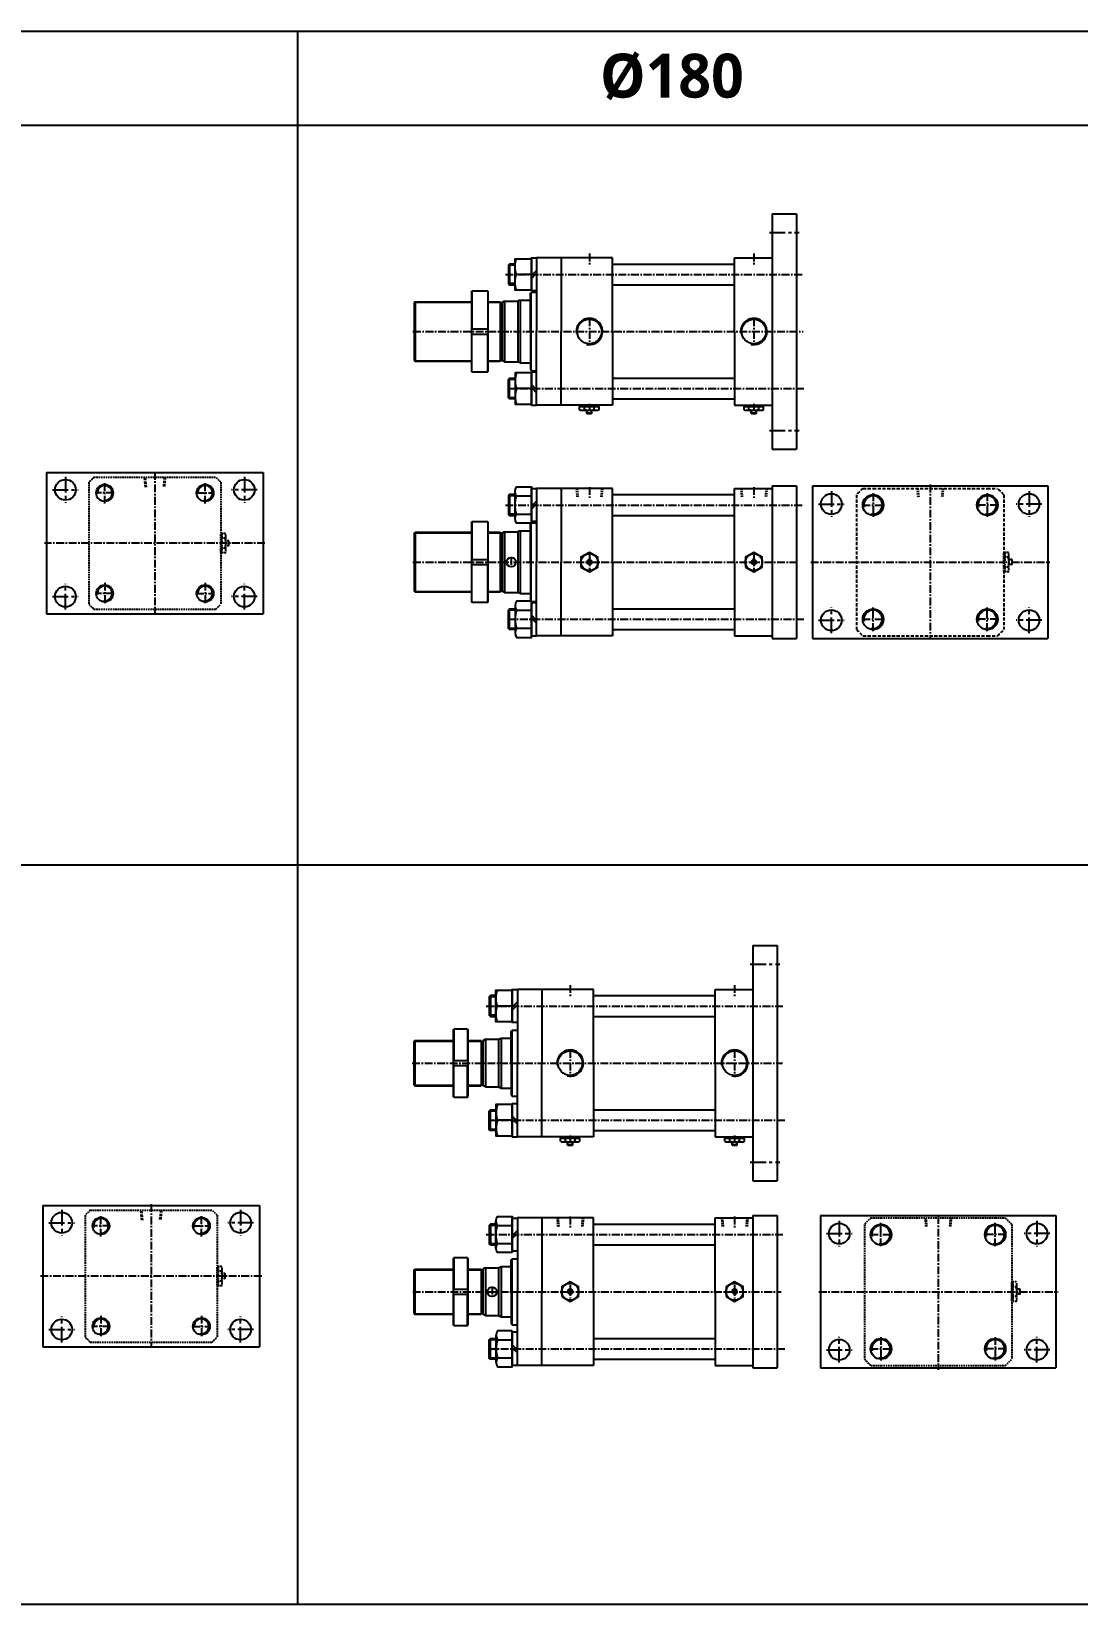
# Model space of a CAD drawing. Extents: x -819 to 8133, y 0 to 3948.
# Drawn here: x 3119 to 4786, y 0 to 2506 of the extents above; entities that cross this region are included whole.
import ezdxf

# ---------------------------------------------------------------- set-up
doc = ezdxf.new("R2010")
doc.units = 0
doc.header["$LTSCALE"] = 10
doc.header["$MEASUREMENT"] = 0
for name, pattern in [('CENTER', [2, 1.25, -0.25, 0.25, -0.25]), ('CENTERX2', [4, 2.5, -0.5, 0.5, -0.5]), ('HIDDEN', [0.375, 0.25, -0.125]), ('HIDDENX2', [0.75, 0.5, -0.25])]:
    doc.linetypes.add(name, pattern=pattern)
doc.layers.get('0').update_dxf_attribs({"linetype": 'CONTINUOUS'})
for name, color, linetype in [('CEN', 1, 'CENTERX2'), ('CENTER', 1, 'CENTER'), ('ML', 7, 'CONTINUOUS'), ('THIN', 3, 'CONTINUOUS'), ('외형선', 3, 'CONTINUOUS')]:
    doc.layers.add(name, color=color, linetype=linetype)
doc.styles.add('문자', font='romans.shx')

msp = doc.modelspace()

# ---------------------------------------------------------------- linework, layer by layer
for p, q in [((8133.3, 2505.7), (0, 2505.7)), ((3543.2, 0), (3543.2, 2505.7)), ((8133.3, 2355.7), (0, 2355.7)), ((8133.3, 1177.9), (0, 1177.9)), ((8133.3, 0), (0, 0))]:
    msp.add_line(p, q)
at = {"color": 7, "linetype": 'Continuous'}
for p, q in [((3992.3, 1903.2), (3992.3, 1908.3)), ((3992.3, 1908.3), (3998.6, 1908.3)), ((3993.3, 1908.3), (3993.3, 1910.3)), ((3993.3, 1910.3), (4022.5, 1910.3)), ((3998.6, 1908.3), (4023.5, 1908.3)), ((4000.1, 1903.2), (4000.1, 1908.3)), ((4015.7, 1903.2), (4015.7, 1908.3)), ((4022.5, 1908.3), (4022.5, 1910.3)), ((4023.5, 1903.2), (4023.5, 1908.3)), ((4254.3, 1903.2), (4254.3, 1908.3)), ((4254.3, 1908.3), (4260.6, 1908.3)), ((4255.3, 1908.3), (4255.3, 1910.3)), ((4255.3, 1910.3), (4284.5, 1910.3)), ((4260.6, 1908.3), (4285.5, 1908.3)), ((4262.1, 1903.2), (4262.1, 1908.3)), ((4277.7, 1903.2), (4277.7, 1908.3)), ((4284.5, 1908.3), (4284.5, 1910.3)), ((4285.5, 1903.2), (4285.5, 1908.3)), ((3995.5, 1902.3), (4020.3, 1902.3)), ((4003.9, 1902.5), (4003.9, 1902.5)), ((4003.9, 1897.8), (4003.9, 1902.3)), ((4003.9, 1897.8), (4004.4, 1897.3)), ((4011.9, 1897.8), (4003.9, 1897.8)), ((4004.4, 1897.3), (4011.4, 1897.3)), ((4011.9, 1897.8), (4011.4, 1897.3)), ((4011.9, 1897.8), (4011.9, 1902.3)), ((4257.5, 1902.3), (4282.3, 1902.3)), ((4265.9, 1902.5), (4265.9, 1902.5)), ((4265.9, 1897.8), (4265.9, 1902.3)), ((4265.9, 1897.8), (4266.4, 1897.3)), ((4273.9, 1897.8), (4265.9, 1897.8)), ((4266.4, 1897.3), (4273.4, 1897.3)), ((4273.9, 1897.8), (4273.4, 1897.3)), ((4273.9, 1897.8), (4273.9, 1902.3)), ((3961.8, 737.9), (3961.8, 742.9)), ((3961.8, 742.9), (3968.1, 742.9)), ((3962.8, 742.9), (3962.8, 744.9)), ((3962.8, 744.9), (3991.9, 744.9)), ((3964.9, 736.9), (3989.8, 736.9)), ((3968.1, 742.9), (3992.9, 742.9)), ((3969.6, 737.9), (3969.6, 742.9)), ((3973.3, 737.2), (3973.3, 737.2)), ((3973.3, 732.4), (3973.3, 736.9)), ((3973.3, 732.4), (3973.8, 731.9)), ((3981.3, 732.4), (3973.3, 732.4)), ((3973.8, 731.9), (3980.8, 731.9)), ((3981.3, 732.4), (3980.8, 731.9)), ((3981.3, 732.4), (3981.3, 736.9)), ((3985.1, 737.9), (3985.1, 742.9)), ((3991.9, 742.9), (3991.9, 744.9)), ((3992.9, 737.9), (3992.9, 742.9)), ((4223.8, 737.9), (4223.8, 742.9)), ((4223.8, 742.9), (4230.1, 742.9)), ((4224.8, 742.9), (4224.8, 744.9)), ((4224.8, 744.9), (4253.9, 744.9)), ((4226.9, 736.9), (4251.8, 736.9)), ((4230.1, 742.9), (4254.9, 742.9)), ((4231.6, 737.9), (4231.6, 742.9)), ((4235.3, 737.2), (4235.3, 737.2)), ((4235.3, 732.4), (4235.3, 736.9)), ((4235.3, 732.4), (4235.8, 731.9)), ((4243.3, 732.4), (4235.3, 732.4)), ((4235.8, 731.9), (4242.8, 731.9)), ((4243.3, 732.4), (4242.8, 731.9)), ((4243.3, 732.4), (4243.3, 736.9)), ((4247.1, 737.9), (4247.1, 742.9)), ((4253.9, 742.9), (4253.9, 744.9)), ((4254.9, 737.9), (4254.9, 742.9))]:
    msp.add_line(p, q, dxfattribs=at)
for points in [[(3994.4, 1652.6), (4007.9, 1644.8), (4021.4, 1652.6), (4021.4, 1668.2), (4007.9, 1676), (3994.4, 1668.2)], [(4006.4, 1662.9), (4005, 1660.4), (4006.4, 1657.9), (4009.3, 1657.9), (4010.8, 1660.4), (4009.3, 1662.9)], [(4256.4, 1652.6), (4269.9, 1644.8), (4283.4, 1652.6), (4283.4, 1668.2), (4269.9, 1676), (4256.4, 1668.2)], [(4268.4, 1662.9), (4267, 1660.4), (4268.4, 1657.9), (4271.3, 1657.9), (4272.8, 1660.4), (4271.3, 1662.9)], [(3963.8, 490.5), (3977.3, 482.7), (3990.8, 490.5), (3990.8, 506.1), (3977.3, 513.9), (3963.8, 506.1)], [(4225.8, 490.5), (4239.3, 482.7), (4252.8, 490.5), (4252.8, 506.1), (4239.3, 513.9), (4225.8, 506.1)], [(3975.9, 500.8), (3974.5, 498.3), (3975.9, 495.8), (3978.8, 495.8), (3980.2, 498.3), (3978.8, 500.8)], [(4237.9, 500.8), (4236.5, 498.3), (4237.9, 495.8), (4240.8, 495.8), (4242.2, 498.3), (4240.8, 500.8)]]:
    msp.add_lwpolyline(points, close=True, dxfattribs=at)
for centre, radius in [((4007.9, 1660.4), 13.5), ((4007.9, 1660.4), 3.5), ((4269.9, 1660.4), 13.5), ((4269.9, 1660.4), 3.5), ((3977.3, 498.3), 13.5), ((3977.3, 498.3), 3.5), ((4239.3, 498.3), 13.5), ((4239.3, 498.3), 3.5)]:
    msp.add_circle(centre, radius, dxfattribs=at)
for centre, radius, start, end in [((3995.5, 1907.9), 5.62, 235.6158, 270), ((3996.2, 1910.5), 8.22, 241.7006, 298.2994), ((4007.9, 1933.6), 31.3, 255.6172, 270.0141), ((4007.9, 1933.6), 31.3, 269.9859, 284.3828), ((4019.6, 1910.5), 8.22, 241.7006, 298.2994), ((4257.5, 1907.9), 5.62, 235.6158, 270), ((4258.2, 1910.5), 8.22, 241.7006, 298.2994), ((4269.9, 1933.6), 31.3, 255.6172, 270.0141), ((4269.9, 1933.6), 31.3, 269.9859, 284.3828), ((4281.6, 1910.5), 8.22, 241.7006, 298.2994), ((3964.9, 742.6), 5.62, 235.6158, 270), ((3965.7, 745.2), 8.22, 241.7006, 298.2994), ((3977.3, 768.3), 31.3, 255.6172, 270.0141), ((3977.4, 768.3), 31.3, 269.9859, 284.3828), ((3989, 745.2), 8.22, 241.7006, 298.2994), ((4226.9, 742.6), 5.62, 235.6158, 270), ((4227.7, 745.2), 8.22, 241.7006, 298.2994), ((4239.3, 768.3), 31.3, 255.6172, 270.0141), ((4239.4, 768.3), 31.3, 269.9859, 284.3828), ((4251, 745.2), 8.22, 241.7006, 298.2994)]:
    msp.add_arc(centre, radius, start, end, dxfattribs=at)
at = {"layer": 'CEN', "color": 1, "linetype": 'CENTER', "ltscale": 2}
for p, q in [((4294.9, 2185.3), (4341.9, 2185.3)), ((4294.9, 1870.3), (4341.9, 1870.3)), ((3173.2, 1796.1), (3173.2, 1755.1)), ((3458.2, 1796.1), (3458.2, 1755.1)), ((3152.7, 1775.6), (3193.7, 1775.6)), ((3478.7, 1775.6), (3437.7, 1775.6)), ((4393.4, 1773.4), (4393.4, 1732.4)), ((4708.4, 1773.4), (4708.4, 1732.4)), ((4372.9, 1752.9), (4413.9, 1752.9)), ((4728.9, 1752.9), (4687.9, 1752.9)), ((3152.7, 1605.6), (3193.7, 1605.6)), ((3173.2, 1585.1), (3173.2, 1626.1)), ((3478.7, 1605.6), (3437.7, 1605.6)), ((3458.2, 1585.1), (3458.2, 1626.1)), ((4393.4, 1547.4), (4393.4, 1588.4)), ((4708.4, 1547.4), (4708.4, 1588.4)), ((4372.9, 1567.9), (4413.9, 1567.9)), ((4728.9, 1567.9), (4687.9, 1567.9)), ((4264.3, 1019.9), (4311.3, 1019.9)), ((4264.3, 704.9), (4311.3, 704.9)), ((3167.3, 628.6), (3167.3, 587.6)), ((3452.3, 628.6), (3452.3, 587.6)), ((3146.8, 608.1), (3187.8, 608.1)), ((3472.8, 608.1), (3431.8, 608.1)), ((4406, 611.3), (4406, 570.3)), ((4721, 611.3), (4721, 570.3)), ((4385.5, 590.8), (4426.5, 590.8)), ((4741.5, 590.8), (4700.5, 590.8)), ((3167.3, 417.6), (3167.3, 458.6)), ((3452.3, 417.6), (3452.3, 458.6)), ((3146.8, 438.1), (3187.8, 438.1)), ((3472.8, 438.1), (3431.8, 438.1)), ((4406, 385.3), (4406, 426.3)), ((4721, 385.3), (4721, 426.3)), ((4385.5, 405.8), (4426.5, 405.8)), ((4741.5, 405.8), (4700.5, 405.8))]:
    msp.add_line(p, q, dxfattribs=at)
at = {"layer": 'CENTER'}
for p, q in [((3235.7, 1753.6), (3235.7, 1787.6)), ((3395.7, 1753.6), (3395.7, 1787.6)), ((3250.4, 1770.6), (3221, 1770.6)), ((3381, 1770.6), (3410.4, 1770.6)), ((4459.9, 1770.2), (4459.9, 1732.6)), ((4641.9, 1770.2), (4641.9, 1732.6)), ((4442.7, 1751.4), (4477, 1751.4)), ((4659, 1751.4), (4624.7, 1751.4)), ((3250.4, 1610.6), (3221, 1610.6)), ((3235.7, 1627.6), (3235.7, 1593.6)), ((3381, 1610.6), (3410.4, 1610.6)), ((3395.7, 1627.6), (3395.7, 1593.6)), ((4459.9, 1550.6), (4459.9, 1588.2)), ((4641.9, 1550.6), (4641.9, 1588.2)), ((4442.7, 1569.4), (4477, 1569.4)), ((4659, 1569.4), (4624.7, 1569.4)), ((3244.5, 603.1), (3215.1, 603.1)), ((3229.8, 586.1), (3229.8, 620)), ((3375.1, 603.1), (3404.5, 603.1)), ((3389.8, 586.1), (3389.8, 620)), ((4472.5, 570.6), (4472.5, 608.1)), ((4654.5, 570.6), (4654.5, 608.1)), ((4455.4, 589.3), (4489.6, 589.3)), ((4671.6, 589.3), (4637.4, 589.3)), ((3229.8, 460), (3229.8, 426.1)), ((3389.8, 460), (3389.8, 426.1)), ((3244.5, 443.1), (3215.1, 443.1)), ((3375.1, 443.1), (3404.5, 443.1)), ((4472.5, 426.1), (4472.5, 388.6)), ((4654.5, 426.1), (4654.5, 388.6)), ((4455.4, 407.3), (4489.6, 407.3)), ((4671.6, 407.3), (4637.4, 407.3))]:
    msp.add_line(p, q, dxfattribs=at)
at = {"layer": 'ML'}
for p, q in [((4298.9, 2215.3), (4298.9, 1840.3)), ((4298.9, 2215.3), (4337.9, 2215.3)), ((4337.9, 2215.3), (4337.9, 1840.3)), ((3880.8, 2135.3), (3880.8, 2102.3)), ((4238.9, 2027.8), (4238.9, 2145.3)), ((4238.9, 2145.3), (4298.9, 2145.3)), ((3915.7, 2118.8), (3891.9, 2118.8)), ((3915.7, 2117), (3923.9, 2125.2)), ((3915.7, 2112.3), (3923.9, 2120.5)), ((3819.9, 2090.8), (3820.9, 2091.8)), ((3819.9, 2090.8), (3819.9, 1964.8)), ((3820.9, 2091.8), (3820.9, 2031.8)), ((3845.9, 2091.8), (3820.9, 2091.8)), ((3845.9, 2091.8), (3845.9, 2031.8)), ((3845.9, 2091.8), (3846.9, 2090.8)), ((3846.9, 1964.8), (3846.9, 2090.8)), ((3728.9, 2073.8), (3730.4, 2075.3)), ((3730.4, 2075.3), (3730.4, 1980.3)), ((3872.9, 2076.3), (3868.9, 2073.9)), ((3897.9, 2077.8), (3893.9, 2076.3)), ((3819.9, 2031.8), (3846.9, 2031.8)), ((3819.9, 2023.8), (3846.9, 2023.8)), ((3820.9, 1963.8), (3820.9, 2023.8)), ((3845.9, 1963.8), (3845.9, 2023.8)), ((4238.9, 2027.8), (4238.9, 1910.3)), ((3728.9, 1981.8), (3730.4, 1980.3)), ((3872.9, 1979.3), (3868.9, 1981.6)), ((3819.9, 1964.8), (3820.9, 1963.8)), ((3820.9, 1963.8), (3845.9, 1963.8)), ((3845.9, 1963.8), (3846.9, 1964.8)), ((3897.9, 1977.8), (3893.9, 1979.3)), ((3880.8, 1920.3), (3880.8, 1953.3)), ((3915.7, 1936.8), (3891.9, 1936.8)), ((3915.7, 1943.2), (3923.9, 1935)), ((3915.7, 1938.5), (3923.9, 1930.3)), ((4238.9, 1910.3), (4298.9, 1910.3)), ((4298.9, 1840.3), (4337.9, 1840.3)), ((3143.2, 1803.1), (3488.2, 1803.1)), ((3143.2, 1803.1), (3143.2, 1578.1)), ((3488.2, 1803.1), (3488.2, 1578.1)), ((4298.9, 1781.9), (4298.9, 1538.9)), ((4298.9, 1781.9), (4337.9, 1781.9)), ((4337.9, 1781.9), (4337.9, 1538.9)), ((4363.4, 1781.9), (4738.4, 1781.9)), ((4363.4, 1781.9), (4363.4, 1538.9)), ((4738.4, 1781.9), (4738.4, 1538.9)), ((3880.8, 1767.9), (3880.8, 1734.9)), ((3889.7, 1729.8), (3889.7, 1773.1)), ((3891.9, 1765.8), (3915.7, 1765.8)), ((3915.7, 1749.6), (3923.9, 1757.8)), ((4238.9, 1777.9), (4298.9, 1777.9)), ((4238.9, 1660.4), (4238.9, 1777.9)), ((3891.9, 1737), (3915.7, 1737)), ((3915.7, 1745), (3923.9, 1753.2)), ((3728.9, 1706.4), (3730.4, 1707.9)), ((3730.4, 1707.9), (3730.4, 1612.9)), ((3819.9, 1723.4), (3820.9, 1724.4)), ((3819.9, 1723.4), (3819.9, 1597.4)), ((3845.9, 1724.4), (3820.9, 1724.4)), ((3820.9, 1724.4), (3820.9, 1664.4)), ((3845.9, 1724.4), (3846.9, 1723.4)), ((3845.9, 1724.4), (3845.9, 1664.4)), ((3846.9, 1597.4), (3846.9, 1723.4)), ((3872.9, 1708.9), (3868.9, 1706.6)), ((3897.9, 1710.4), (3893.9, 1708.9)), ((3819.9, 1664.4), (3846.9, 1664.4)), ((3819.9, 1656.4), (3846.9, 1656.4)), ((3820.9, 1596.4), (3820.9, 1656.4)), ((3845.9, 1596.4), (3845.9, 1656.4)), ((4238.9, 1660.4), (4238.9, 1542.9)), ((3728.9, 1614.4), (3730.4, 1612.9)), ((3872.9, 1611.9), (3868.9, 1614.2)), ((3897.9, 1610.4), (3893.9, 1611.9)), ((3819.9, 1597.4), (3820.9, 1596.4)), ((3820.9, 1596.4), (3845.9, 1596.4)), ((3845.9, 1596.4), (3846.9, 1597.4)), ((3880.8, 1552.9), (3880.8, 1585.9)), ((3889.7, 1591.1), (3889.7, 1547.8)), ((3891.9, 1583.8), (3915.7, 1583.8)), ((3143.2, 1578.1), (3488.2, 1578.1)), ((3891.9, 1555), (3915.7, 1555)), ((3915.7, 1575.8), (3923.9, 1567.6)), ((3915.7, 1571.2), (3923.9, 1563)), ((4238.9, 1542.9), (4298.9, 1542.9)), ((4298.9, 1538.9), (4337.9, 1538.9)), ((4363.4, 1538.9), (4738.4, 1538.9)), ((4268.3, 1049.9), (4268.3, 674.9)), ((4268.3, 1049.9), (4307.3, 1049.9)), ((4307.3, 1049.9), (4307.3, 674.9)), ((4208.3, 862.4), (4208.3, 979.9)), ((4208.3, 979.9), (4268.3, 979.9)), ((3850.2, 969.9), (3850.2, 936.9)), ((3885.1, 953.4), (3861.4, 953.4)), ((3885.1, 951.7), (3893.3, 959.9)), ((3885.1, 947), (3893.3, 955.2)), ((3790.8, 915.4), (3791.8, 916.4)), ((3790.8, 915.4), (3790.8, 809.4)), ((3791.8, 916.4), (3791.8, 866.4)), ((3813.8, 916.4), (3791.8, 916.4)), ((3813.8, 916.4), (3813.8, 866.4)), ((3813.8, 916.4), (3814.8, 915.4)), ((3814.8, 809.4), (3814.8, 915.4)), ((3863.3, 900.4), (3867.3, 902.4)), ((3728.3, 896.9), (3729.8, 898.4)), ((3729.8, 898.4), (3729.8, 826.4)), ((3842.3, 900.4), (3838.3, 898.1)), ((3790.8, 866.4), (3814.8, 866.4)), ((3790.8, 858.4), (3814.8, 858.4)), ((3791.8, 808.4), (3791.8, 858.4)), ((3813.8, 808.4), (3813.8, 858.4)), ((4208.3, 862.4), (4208.3, 744.9)), ((3728.3, 827.9), (3729.8, 826.4)), ((3791.8, 808.4), (3790.8, 809.4)), ((3791.8, 808.4), (3813.8, 808.4)), ((3813.8, 808.4), (3814.8, 809.4)), ((3842.3, 824.4), (3838.3, 826.8)), ((3863.3, 824.4), (3867.3, 822.4)), ((3850.2, 754.9), (3850.2, 787.9)), ((3885.1, 777.9), (3893.3, 769.7)), ((3885.1, 771.4), (3861.4, 771.4)), ((3885.1, 773.2), (3893.3, 765)), ((4208.3, 744.9), (4268.3, 744.9)), ((4268.3, 674.9), (4307.3, 674.9)), ((3137.3, 635.6), (3482.3, 635.6)), ((3137.3, 635.6), (3137.3, 410.6)), ((3482.3, 635.6), (3482.3, 410.6)), ((3850.2, 605.8), (3850.2, 572.8)), ((3859.1, 567.7), (3859.1, 611)), ((3861.4, 603.8), (3885.1, 603.8)), ((4208.3, 615.8), (4268.3, 615.8)), ((4208.3, 498.3), (4208.3, 615.8)), ((4268.3, 619.8), (4268.3, 376.8)), ((4268.3, 619.8), (4307.3, 619.8)), ((4307.3, 619.8), (4307.3, 376.8)), ((4376, 619.8), (4751, 619.8)), ((4376, 619.8), (4376, 376.8)), ((4751, 619.8), (4751, 376.8)), ((3885.1, 587.5), (3893.3, 595.7)), ((3885.1, 582.9), (3893.3, 591.1)), ((3790.8, 551.3), (3791.8, 552.3)), ((3790.8, 551.3), (3790.8, 445.3)), ((3813.8, 552.3), (3791.8, 552.3)), ((3791.8, 552.3), (3791.8, 502.3)), ((3813.8, 552.3), (3814.8, 551.3)), ((3813.8, 552.3), (3813.8, 502.3)), ((3814.8, 445.3), (3814.8, 551.3)), ((3861.4, 574.9), (3885.1, 574.9)), ((3728.3, 532.8), (3729.8, 534.3)), ((3729.8, 534.3), (3729.8, 462.3)), ((3842.3, 536.3), (3838.3, 534)), ((3863.3, 536.3), (3867.3, 538.3)), ((3790.8, 502.3), (3814.8, 502.3)), ((3790.8, 494.3), (3814.8, 494.3)), ((3791.8, 444.3), (3791.8, 494.3)), ((3813.8, 444.3), (3813.8, 494.3)), ((4208.3, 498.3), (4208.3, 380.8)), ((3728.3, 463.8), (3729.8, 462.3)), ((3842.3, 460.3), (3838.3, 462.6)), ((3863.3, 460.3), (3867.3, 458.3)), ((3791.8, 444.3), (3790.8, 445.3)), ((3791.8, 444.3), (3813.8, 444.3)), ((3813.8, 444.3), (3814.8, 445.3)), ((3859.1, 429), (3859.1, 385.7)), ((3137.3, 410.6), (3482.3, 410.6)), ((3850.2, 390.8), (3850.2, 423.8)), ((3861.4, 421.8), (3885.1, 421.8)), ((3885.1, 413.7), (3893.3, 405.5)), ((3885.1, 409.1), (3893.3, 400.9)), ((3861.4, 392.9), (3885.1, 392.9)), ((4208.3, 380.8), (4268.3, 380.8)), ((4268.3, 376.8), (4307.3, 376.8)), ((4376, 376.8), (4751, 376.8))]:
    msp.add_line(p, q, dxfattribs=at)
at = {"layer": 'ML', "color": 7}
for p, q in [((3923.9, 2145.3), (3923.9, 2027.8)), ((4044.9, 2145.3), (3923.9, 2145.3)), ((3962.9, 2145.3), (3962.9, 2027.8)), ((4044.9, 2027.8), (4044.9, 2145.3)), ((3728.9, 2073.8), (3728.9, 1981.8)), ((3865.9, 2075.3), (3865.9, 1980.3)), ((3868.9, 2073.9), (3868.9, 1981.6)), ((3872.9, 2076.3), (3872.9, 1979.3)), ((3893.9, 2076.3), (3893.9, 1979.3)), ((3897.9, 2077.8), (3897.9, 1977.8)), ((3923.9, 1910.3), (3923.9, 2027.8)), ((3962.9, 1910.3), (3962.9, 2027.8)), ((4044.9, 2027.8), (4044.9, 1910.3)), ((4044.9, 1910.3), (3923.9, 1910.3)), ((4044.9, 1910.3), (3962.9, 1910.3)), ((4044.9, 1777.9), (3923.9, 1777.9)), ((3923.9, 1777.9), (3923.9, 1660.4)), ((3962.9, 1777.9), (3962.9, 1660.4)), ((4044.9, 1660.4), (4044.9, 1777.9)), ((3728.9, 1706.4), (3728.9, 1614.4)), ((3865.9, 1707.9), (3865.9, 1612.9)), ((3868.9, 1706.6), (3868.9, 1614.2)), ((3872.9, 1708.9), (3872.9, 1611.9)), ((3893.9, 1708.9), (3893.9, 1611.9)), ((3897.9, 1710.4), (3897.9, 1610.4)), ((3923.9, 1542.9), (3923.9, 1660.4)), ((3962.9, 1542.9), (3962.9, 1660.4)), ((4044.9, 1660.4), (4044.9, 1542.9)), ((4044.9, 1542.9), (3923.9, 1542.9)), ((4044.9, 1542.9), (3962.9, 1542.9)), ((3893.3, 979.9), (3893.3, 862.4)), ((4014.3, 979.9), (3893.3, 979.9)), ((3932.3, 979.9), (3932.3, 862.4)), ((4014.3, 862.4), (4014.3, 979.9)), ((3867.3, 902.4), (3867.3, 822.4)), ((3728.3, 896.9), (3728.3, 827.9)), ((3835.3, 898.4), (3835.3, 826.4)), ((3838.3, 898.1), (3838.3, 826.8)), ((3842.3, 900.4), (3842.3, 824.4)), ((3863.3, 900.4), (3863.3, 824.4)), ((3893.3, 744.9), (3893.3, 862.4)), ((3932.3, 744.9), (3932.3, 862.4)), ((4014.3, 862.4), (4014.3, 744.9)), ((4014.3, 744.9), (3893.3, 744.9)), ((4014.3, 744.9), (3932.3, 744.9)), ((4014.3, 615.8), (3893.3, 615.8)), ((3893.3, 615.8), (3893.3, 498.3)), ((3932.3, 615.8), (3932.3, 498.3)), ((4014.3, 498.3), (4014.3, 615.8)), ((3728.3, 532.8), (3728.3, 463.8)), ((3835.3, 534.3), (3835.3, 462.3)), ((3838.3, 534), (3838.3, 462.6)), ((3842.3, 536.3), (3842.3, 460.3)), ((3863.3, 536.3), (3863.3, 460.3)), ((3867.3, 538.3), (3867.3, 458.3)), ((3893.3, 380.8), (3893.3, 498.3)), ((3932.3, 380.8), (3932.3, 498.3)), ((4014.3, 498.3), (4014.3, 380.8)), ((4014.3, 380.8), (3893.3, 380.8)), ((4014.3, 380.8), (3932.3, 380.8))]:
    msp.add_line(p, q, dxfattribs=at)
at = {"layer": 'ML', "color": 1, "linetype": 'CENTER'}
for p, q in [((4007.9, 2048.7), (4007.9, 2006.8)), ((4269.9, 2048.7), (4269.9, 2006.8)), ((4007.9, 1912.5), (4007.9, 1901)), ((4269.9, 1912.5), (4269.9, 1901)), ((3315.7, 1804.2), (3315.7, 1577)), ((4550.9, 1784), (4550.9, 1537.4)), ((3491, 1690.6), (3140, 1690.6)), ((3883.4, 1668.7), (3883.4, 1652.2)), ((4007.9, 1671.4), (4007.9, 1649.4)), ((4269.9, 1671.4), (4269.9, 1649.4)), ((4360.5, 1660.4), (4741.4, 1660.4)), ((3977.3, 883.4), (3977.3, 841.5)), ((4239.3, 883.4), (4239.3, 841.5)), ((3977.3, 747.2), (3977.3, 735.7)), ((4239.3, 747.2), (4239.3, 735.7)), ((3309.8, 638), (3309.8, 409.3)), ((4563.5, 618.7), (4563.5, 373.7)), ((3485.9, 523.1), (3133.4, 523.1)), ((3852.8, 506.6), (3852.8, 490.1)), ((3977.3, 509.3), (3977.3, 487.3)), ((4239.3, 509.3), (4239.3, 487.3)), ((4373.5, 498.3), (4754.9, 498.3))]:
    msp.add_line(p, q, dxfattribs=at)
at = {"layer": 'ML', "color": 2}
for p, q in [((4004.4, 1902.4), (4004.4, 1902.4)), ((4004.4, 1897.3), (4004.4, 1902.3)), ((4011.4, 1897.3), (4011.4, 1902.3)), ((4266.4, 1902.4), (4266.4, 1902.4)), ((4266.4, 1897.3), (4266.4, 1902.3)), ((4273.4, 1897.3), (4273.4, 1902.3)), ((3973.8, 737.1), (3973.8, 737.1)), ((3973.8, 731.9), (3973.8, 736.9)), ((3980.8, 731.9), (3980.8, 736.9)), ((4235.8, 737.1), (4235.8, 737.1)), ((4235.8, 731.9), (4235.8, 736.9)), ((4242.8, 731.9), (4242.8, 736.9))]:
    msp.add_line(p, q, dxfattribs=at)
at = {"layer": 'ML', "color": 6, "linetype": 'HIDDEN'}
for p, q in [((3210.7, 1787.7), (3210.7, 1593.6)), ((3218.6, 1795.6), (3412.8, 1795.6)), ((3420.7, 1787.7), (3420.7, 1593.6)), ((3986.9, 1777.9), (3988.2, 1763.9)), ((3988.4, 1777.9), (3989.6, 1763.9)), ((4027.4, 1777.9), (4026.1, 1763.9)), ((4028.8, 1777.9), (4027.6, 1763.9)), ((4248.9, 1777.9), (4250.2, 1763.9)), ((4250.4, 1777.9), (4251.6, 1763.9)), ((4289.4, 1777.9), (4288.1, 1763.9)), ((4290.8, 1777.9), (4289.6, 1763.9)), ((4529.9, 1777.9), (4531.1, 1763.9)), ((4531.4, 1777.9), (4532.6, 1763.9)), ((4570.3, 1777.9), (4569.1, 1763.9)), ((4571.8, 1777.9), (4570.6, 1763.9)), ((3420.7, 1676), (3420.7, 1705.2)), ((3422.7, 1705.2), (3420.7, 1705.2)), ((3427.7, 1706.2), (3422.7, 1706.2)), ((3422.7, 1681.4), (3422.7, 1706.2)), ((3427.7, 1698.4), (3422.7, 1698.4)), ((3427.7, 1682.8), (3422.7, 1682.8)), ((3422.7, 1675), (3422.7, 1681.4)), ((3428.4, 1686.6), (3428.4, 1686.6)), ((3428.5, 1687.1), (3428.5, 1687.1)), ((3428.7, 1678.2), (3428.7, 1703)), ((3433.2, 1694.6), (3428.7, 1694.6)), ((3433.7, 1694.1), (3428.7, 1694.1)), ((3433.7, 1687.1), (3428.7, 1687.1)), ((3433.2, 1686.6), (3428.7, 1686.6)), ((3433.2, 1694.6), (3433.7, 1694.1)), ((3433.2, 1694.6), (3433.2, 1686.6)), ((3433.2, 1686.6), (3433.7, 1687.1)), ((3433.7, 1687.1), (3433.7, 1694.1)), ((3422.7, 1676), (3420.7, 1676)), ((3427.7, 1675), (3422.7, 1675)), ((4668.4, 1645.8), (4668.4, 1675)), ((4670.4, 1675), (4668.4, 1675)), ((4675.4, 1676), (4670.4, 1676)), ((4670.4, 1651.2), (4670.4, 1676)), ((4675.4, 1668.2), (4670.4, 1668.2)), ((4676.1, 1656.4), (4676.1, 1656.4)), ((4676.2, 1656.9), (4676.2, 1656.9)), ((4676.4, 1648), (4676.4, 1672.8)), ((4680.9, 1664.4), (4676.4, 1664.4)), ((4681.4, 1663.9), (4676.4, 1663.9)), ((4681.4, 1656.9), (4676.4, 1656.9)), ((4680.9, 1656.4), (4676.4, 1656.4)), ((4680.9, 1664.4), (4681.4, 1663.9)), ((4680.9, 1664.4), (4680.9, 1656.4)), ((4680.9, 1656.4), (4681.4, 1656.9)), ((4681.4, 1656.9), (4681.4, 1663.9)), ((4670.4, 1645.8), (4668.4, 1645.8)), ((4675.4, 1652.6), (4670.4, 1652.6)), ((4670.4, 1644.8), (4670.4, 1651.2)), ((4675.4, 1644.8), (4670.4, 1644.8)), ((3218.6, 1585.6), (3412.8, 1585.6)), ((3212.7, 628.1), (3406.9, 628.1)), ((3204.8, 620.1), (3204.8, 426)), ((3414.8, 620.1), (3414.8, 426)), ((3956.4, 615.8), (3957.6, 601.8)), ((3957.9, 615.8), (3959.1, 601.8)), ((3996.8, 615.8), (3995.6, 601.8)), ((3998.3, 615.8), (3997.1, 601.8)), ((4218.4, 615.8), (4219.6, 601.8)), ((4219.9, 615.8), (4221.1, 601.8)), ((4258.8, 615.8), (4257.6, 601.8)), ((4260.3, 615.8), (4259.1, 601.8)), ((4446, 605.4), (4446, 391.2)), ((4456.4, 615.8), (4472.5, 615.8)), ((4472.5, 615.8), (4654.5, 615.8)), ((4542.5, 615.8), (4543.7, 601.8)), ((4544, 615.8), (4545.2, 601.8)), ((4582.9, 615.8), (4581.7, 601.8)), ((4584.4, 615.8), (4583.2, 601.8)), ((4654.5, 615.8), (4670.6, 615.8)), ((4681, 605.4), (4681, 391.2)), ((3414.8, 508.5), (3414.8, 537.6)), ((3416.8, 537.6), (3414.8, 537.6)), ((3421.8, 538.6), (3416.8, 538.6)), ((3416.8, 513.8), (3416.8, 538.6)), ((3421.8, 530.8), (3416.8, 530.8)), ((3422.8, 510.6), (3422.8, 535.5)), ((3427.3, 527.1), (3422.8, 527.1)), ((3427.8, 526.6), (3422.8, 526.6)), ((3427.3, 527.1), (3427.8, 526.6)), ((3427.3, 527.1), (3427.3, 519.1)), ((3427.8, 519.6), (3427.8, 526.6)), ((3416.8, 508.5), (3414.8, 508.5)), ((3421.8, 515.3), (3416.8, 515.3)), ((3416.8, 507.5), (3416.8, 513.8)), ((3421.8, 507.5), (3416.8, 507.5)), ((3422.6, 519.6), (3422.6, 519.6)), ((3422.6, 519.1), (3422.6, 519.1)), ((3427.8, 519.6), (3422.8, 519.6)), ((3427.3, 519.1), (3422.8, 519.1)), ((3427.3, 519.1), (3427.8, 519.6)), ((4681, 483.7), (4681, 512.9)), ((4683, 512.9), (4681, 512.9)), ((4688, 513.9), (4683, 513.9)), ((4683, 489.1), (4683, 513.9)), ((4688, 506.1), (4683, 506.1)), ((4689, 485.9), (4689, 510.7)), ((4693.5, 502.3), (4689, 502.3)), ((4694, 501.8), (4689, 501.8)), ((4693.5, 502.3), (4694, 501.8)), ((4693.5, 502.3), (4693.5, 494.3)), ((4694, 494.8), (4694, 501.8)), ((4683, 483.7), (4681, 483.7)), ((4688, 490.5), (4683, 490.5)), ((4683, 482.7), (4683, 489.1)), ((4688, 482.7), (4683, 482.7)), ((4688.7, 494.3), (4688.7, 494.3)), ((4688.8, 494.8), (4688.8, 494.8)), ((4694, 494.8), (4689, 494.8)), ((4693.5, 494.3), (4689, 494.3)), ((4693.5, 494.3), (4694, 494.8)), ((3212.7, 418.1), (3406.9, 418.1)), ((4456.4, 380.8), (4472.5, 380.8)), ((4472.5, 380.8), (4654.5, 380.8)), ((4654.5, 380.8), (4670.6, 380.8))]:
    msp.add_line(p, q, dxfattribs=at)
at = {"layer": 'ML', "color": 6, "linetype": 'HIDDEN', "ltscale": 1.5}
for p, q in [((3300.7, 1779.6), (3299.1, 1795.6)), ((3302.3, 1779.6), (3300.7, 1795.6)), ((3330.7, 1795.6), (3329.1, 1779.6)), ((3332.3, 1795.6), (3330.7, 1779.6)), ((3294.8, 612.1), (3293.2, 628.1)), ((3296.4, 612.1), (3294.8, 628.1)), ((3324.8, 628.1), (3323.2, 612.1)), ((3326.4, 628.1), (3324.8, 612.1))]:
    msp.add_line(p, q, dxfattribs=at)
at = {"layer": 'ML', "color": 6, "linetype": 'HIDDENX2'}
for p, q in [((4433.4, 1767.5), (4433.4, 1553.3)), ((4443.7, 1777.9), (4459.9, 1777.9)), ((4459.9, 1777.9), (4641.9, 1777.9)), ((4641.9, 1777.9), (4658, 1777.9)), ((4668.4, 1767.5), (4668.4, 1553.3)), ((4443.7, 1542.9), (4459.9, 1542.9)), ((4459.9, 1542.9), (4641.9, 1542.9)), ((4641.9, 1542.9), (4658, 1542.9))]:
    msp.add_line(p, q, dxfattribs=at)
at = {"layer": 'ML'}
for points in [[(3889.7, 2135.3), (3880.8, 2135.3), (3878.9, 2133.4), (3878.9, 2104.1), (3880.8, 2102.3), (3889.7, 2102.3)], [(3923.9, 2145), (3923.9, 2092.5), (3915.7, 2092.5), (3915.7, 2145), (3923.9, 2145)], [(3923.9, 1910.5), (3923.9, 1963), (3915.7, 1963), (3915.7, 1910.5), (3923.9, 1910.5)], [(3889.7, 1920.3), (3880.8, 1920.3), (3878.9, 1922.1), (3878.9, 1951.4), (3880.8, 1953.3), (3889.7, 1953.3)], [(3889.7, 1767.9), (3880.8, 1767.9), (3878.9, 1766), (3878.9, 1736.8), (3880.8, 1734.9), (3889.7, 1734.9)], [(3923.9, 1777.7), (3923.9, 1725.2), (3915.7, 1725.2), (3915.7, 1777.7), (3923.9, 1777.7)], [(3889.7, 1552.9), (3880.8, 1552.9), (3878.9, 1554.8), (3878.9, 1584), (3880.8, 1585.9), (3889.7, 1585.9)], [(3923.9, 1543.2), (3923.9, 1595.7), (3915.7, 1595.7), (3915.7, 1543.2), (3923.9, 1543.2)], [(3893.3, 979.7), (3893.3, 927.2), (3885.1, 927.2), (3885.1, 979.7), (3893.3, 979.7)], [(3859.1, 969.9), (3850.2, 969.9), (3848.3, 968.1), (3848.3, 938.8), (3850.2, 936.9), (3859.1, 936.9)], [(3859.1, 754.9), (3850.2, 754.9), (3848.3, 756.8), (3848.3, 786.1), (3850.2, 787.9), (3859.1, 787.9)], [(3893.3, 745.2), (3893.3, 797.7), (3885.1, 797.7), (3885.1, 745.2), (3893.3, 745.2)], [(3859.1, 605.8), (3850.2, 605.8), (3848.3, 603.9), (3848.3, 574.7), (3850.2, 572.8), (3859.1, 572.8)], [(3893.3, 615.6), (3893.3, 563.1), (3885.1, 563.1), (3885.1, 615.6), (3893.3, 615.6)], [(3893.3, 381.1), (3893.3, 433.6), (3885.1, 433.6), (3885.1, 381.1), (3893.3, 381.1)], [(3859.1, 390.8), (3850.2, 390.8), (3848.3, 392.7), (3848.3, 421.9), (3850.2, 423.8), (3859.1, 423.8)]]:
    msp.add_lwpolyline(points, dxfattribs=at)
for points in [[(3915.7, 2093.8), (3889.7, 2093.8), (3889.7, 2143.8), (3915.7, 2143.8)], [(3915.7, 1961.8), (3889.7, 1961.8), (3889.7, 1911.8), (3915.7, 1911.8)], [(3885.1, 928.4), (3859.1, 928.4), (3859.1, 978.4), (3885.1, 978.4)], [(3885.1, 796.4), (3859.1, 796.4), (3859.1, 746.4), (3885.1, 746.4)]]:
    msp.add_lwpolyline(points, close=True, dxfattribs=at)
for points in [[(3891.9, 2093.8, -0.178633), (3891.9, 2118.8, -0.178633), (3891.9, 2143.8)], [(3891.9, 1961.8, 0.178633), (3891.9, 1936.8, 0.178633), (3891.9, 1911.8)], [(3915.7, 1722.5), (3891.9, 1722.5, -0.309401), (3891.9, 1737, -0.154701), (3891.9, 1765.8, -0.309401), (3891.9, 1780.3), (3915.7, 1780.3), (3915.7, 1722.5)], [(3915.7, 1598.3), (3891.9, 1598.3, 0.309401), (3891.9, 1583.8, 0.154701), (3891.9, 1555, 0.309401), (3891.9, 1540.5), (3915.7, 1540.5), (3915.7, 1598.3)], [(3861.4, 928.4, -0.178633), (3861.4, 953.4, -0.178633), (3861.4, 978.4)], [(3861.4, 796.4, 0.178633), (3861.4, 771.4, 0.178633), (3861.4, 746.4)], [(3885.1, 560.5), (3861.4, 560.5, -0.309401), (3861.4, 574.9, -0.154701), (3861.4, 603.8, -0.309401), (3861.4, 618.2), (3885.1, 618.2), (3885.1, 560.5)], [(3885.1, 436.2), (3861.4, 436.2, 0.309401), (3861.4, 421.8, 0.154701), (3861.4, 392.9, 0.309401), (3861.4, 378.5), (3885.1, 378.5), (3885.1, 436.2)]]:
    msp.add_lwpolyline(points, format="xyb", dxfattribs=at)
for centre, radius in [((4007.9, 2027.8), 19.5), ((4269.9, 2027.8), 19.5), ((3173.2, 1775.6), 16.5), ((3235.7, 1770.6), 13.5), ((3395.7, 1770.6), 13.5), ((3458.2, 1775.6), 16.5), ((4393.4, 1752.9), 16.5), ((4459.9, 1751.4), 16.5), ((4641.9, 1751.4), 16.5), ((4708.4, 1752.9), 16.5), ((3883.4, 1660.4), 7.5), ((3173.2, 1605.6), 16.5), ((3235.7, 1610.6), 13.5), ((3395.7, 1610.6), 13.5), ((3458.2, 1605.6), 16.5), ((4393.4, 1567.9), 16.5), ((4459.9, 1569.4), 16.5), ((4641.9, 1569.4), 16.5), ((4708.4, 1567.9), 16.5), ((3977.3, 862.4), 19.5), ((4239.3, 862.4), 19.5), ((3167.3, 608.1), 16.5), ((3229.8, 603.1), 13.5), ((3389.8, 603.1), 13.5), ((3452.3, 608.1), 16.5), ((4406, 590.8), 16.5), ((4472.5, 589.3), 16.5), ((4654.5, 589.3), 16.5), ((4721, 590.8), 16.5), ((3852.8, 498.3), 7.5), ((3167.3, 438.1), 16.5), ((3229.8, 443.1), 13.5), ((3389.8, 443.1), 13.5), ((3452.3, 438.1), 16.5), ((4406, 405.8), 16.5), ((4472.5, 407.3), 16.5), ((4654.5, 407.3), 16.5), ((4721, 405.8), 16.5)]:
    msp.add_circle(centre, radius, dxfattribs=at)
at = {"layer": 'ML', "color": 2}
for centre, radius, start, end in [((4007.9, 2027.8), 21, 257.2786, 188.7835), ((4269.9, 2027.8), 21, 257.2786, 188.7835), ((3235.7, 1770.6), 11.9, 262.4266, 186.5295), ((3395.7, 1770.6), 11.9, 258.2857, 186.8237), ((4459.9, 1751.4), 14.6, 255.4042, 192.5338), ((4641.9, 1751.4), 14.6, 255.4042, 192.5338), ((4007.9, 1660.4), 4, 270, 180), ((4269.9, 1660.4), 4, 270, 180), ((3235.7, 1610.6), 11.9, 259.7247, 187.535), ((3395.7, 1610.6), 11.9, 258.5425, 188.2641), ((4459.9, 1569.4), 14.6, 255.4042, 192.5338), ((4641.9, 1569.4), 14.6, 255.4042, 192.5338), ((3977.3, 862.4), 21, 257.2786, 188.7835), ((4239.3, 862.4), 21, 257.2786, 188.7835), ((3229.8, 603.1), 11.9, 261.1, 192.3996), ((3389.8, 603.1), 11.9, 259.2896, 191.1528), ((4472.5, 589.3), 14.6, 255.4042, 192.5338), ((4654.5, 589.3), 14.6, 255.4042, 192.5338), ((3977.3, 498.3), 4, 270, 180), ((4239.3, 498.3), 4, 270, 180), ((3229.8, 443.1), 11.9, 259.2727, 188.069), ((3389.8, 443.1), 11.9, 258.2082, 187.8073), ((4472.5, 407.3), 14.6, 255.4042, 192.5338), ((4654.5, 407.3), 14.6, 255.4042, 192.5338)]:
    msp.add_arc(centre, radius, start, end, dxfattribs=at)
at = {"layer": 'ML', "color": 6, "linetype": 'HIDDEN'}
for centre, radius, start, end in [((3315.7, 1690.6), 143, 132.7548, 137.2452), ((3315.7, 1690.6), 143, 42.7548, 47.2452), ((3420.5, 1702.3), 8.22, 331.7006, 28.2994), ((3397.3, 1690.6), 31.3, 359.9859, 14.3828), ((3397.3, 1690.6), 31.3, 345.6172, 0.0141), ((3420.5, 1678.9), 8.22, 331.7006, 28.2994), ((3423.1, 1678.2), 5.62, 325.6158, 0), ((4668.1, 1672.1), 8.22, 331.7006, 28.2994), ((4645, 1660.4), 31.3, 359.9859, 14.3828), ((4645, 1660.4), 31.3, 345.6172, 0.0141), ((4668.1, 1648.7), 8.22, 331.7006, 28.2994), ((4670.7, 1648), 5.62, 325.6158, 0), ((3315.7, 1690.6), 143, 222.7548, 227.2452), ((3315.7, 1690.6), 143, 312.7548, 317.2452), ((3309.8, 523.1), 143, 132.7548, 137.2452), ((3309.8, 523.1), 143, 42.7548, 47.2452), ((4563.5, 498.3), 159, 132.3542, 137.6458), ((4563.5, 498.3), 159, 42.3542, 47.6458), ((3414.6, 534.7), 8.22, 331.7006, 28.2994), ((3391.5, 523.1), 31.3, 359.9859, 14.3828), ((3391.5, 523), 31.3, 345.6172, 0.0141), ((3414.6, 511.4), 8.22, 331.7006, 28.2994), ((3417.2, 510.6), 5.62, 325.6158, 0), ((4680.8, 510), 8.22, 331.7006, 28.2994), ((4657.6, 498.3), 31.3, 359.9859, 14.3828), ((4657.6, 498.3), 31.3, 345.6172, 0.0141), ((4680.8, 486.6), 8.22, 331.7006, 28.2994), ((4683.3, 485.9), 5.62, 325.6158, 0), ((3309.8, 523.1), 143, 222.7548, 227.2452), ((3309.8, 523.1), 143, 312.7548, 317.2452), ((4563.5, 498.3), 159, 222.3542, 227.6458), ((4563.5, 498.3), 159, 312.3542, 317.6458)]:
    msp.add_arc(centre, radius, start, end, dxfattribs=at)
at = {"layer": 'ML', "color": 6, "linetype": 'HIDDENX2'}
for start, end in [(132.3542, 137.6458), (42.3542, 47.6458), (222.3542, 227.6458), (312.3542, 317.6458)]:
    msp.add_arc((4550.9, 1660.4), 159, start, end, dxfattribs=at)
at = {"layer": 'THIN'}
for p, q in [((3889.7, 2133.4), (3878.9, 2133.4)), ((3889.7, 2104.1), (3878.9, 2104.1)), ((3889.7, 1951.4), (3878.9, 1951.4)), ((3889.7, 1922.1), (3878.9, 1922.1)), ((3889.7, 1766), (3878.9, 1766)), ((3889.7, 1736.8), (3878.9, 1736.8)), ((3889.7, 1584), (3878.9, 1584)), ((3889.7, 1554.8), (3878.9, 1554.8)), ((3859.1, 968.1), (3848.3, 968.1)), ((3859.1, 938.8), (3848.3, 938.8)), ((3859.1, 786.1), (3848.3, 786.1)), ((3859.1, 756.8), (3848.3, 756.8)), ((3859.1, 603.9), (3848.3, 603.9)), ((3859.1, 574.7), (3848.3, 574.7)), ((3859.1, 421.9), (3848.3, 421.9)), ((3859.1, 392.7), (3848.3, 392.7))]:
    msp.add_line(p, q, dxfattribs=at)
at = {"layer": '외형선', "color": 1, "linetype": 'CENTER'}
for p, q in [((4007.9, 2152), (4007.9, 2133.7)), ((4269.9, 2152), (4269.9, 2133.7)), ((3874.2, 2118.8), (4347, 2118.8)), ((3726.9, 2027.8), (4348.7, 2027.8)), ((3877.2, 1936.8), (4350.7, 1936.8)), ((4007.9, 1780.1), (4007.9, 1761.7)), ((4269.9, 1780.1), (4269.9, 1761.7)), ((3874.2, 1751.4), (4347, 1751.4)), ((3726.9, 1660.4), (4340.8, 1660.4)), ((3877.2, 1569.4), (4350.7, 1569.4)), ((3977.3, 986.7), (3977.3, 968.3)), ((4239.3, 986.7), (4239.3, 968.3)), ((3843.7, 953.4), (4316.5, 953.4)), ((3725.5, 862.4), (4315.4, 862.4)), ((3846.6, 771.4), (4320.1, 771.4)), ((3977.3, 618), (3977.3, 599.6)), ((4239.3, 618), (4239.3, 599.6)), ((3843.7, 589.3), (4316.5, 589.3)), ((3726.4, 498.3), (4313.7, 498.3)), ((3846.6, 407.3), (4320.1, 407.3))]:
    msp.add_line(p, q, dxfattribs=at)
at = {"layer": '외형선', "color": 7, "linetype": 'Continuous'}
for p, q in [((4044.9, 2135.3), (4238.9, 2135.3)), ((4044.9, 2102.3), (4238.9, 2102.3)), ((4044.9, 1953.3), (4238.9, 1953.3)), ((4044.9, 1920.3), (4238.9, 1920.3)), ((4044.9, 1767.9), (4238.9, 1767.9)), ((4044.9, 1734.9), (4238.9, 1734.9)), ((4044.9, 1585.9), (4238.9, 1585.9)), ((4044.9, 1552.9), (4238.9, 1552.9)), ((4014.3, 969.9), (4208.3, 969.9)), ((4014.3, 936.9), (4208.3, 936.9)), ((4014.3, 787.9), (4208.3, 787.9)), ((4014.3, 754.9), (4208.3, 754.9)), ((4014.3, 605.8), (4208.3, 605.8)), ((4014.3, 572.8), (4208.3, 572.8)), ((4014.3, 423.8), (4208.3, 423.8)), ((4014.3, 390.8), (4208.3, 390.8))]:
    msp.add_line(p, q, dxfattribs=at)
at = {"layer": '외형선', "color": 7}
for p, q in [((3913.9, 2088.8), (3915, 2089.9)), ((3913.9, 2027.8), (3913.9, 2088.8)), ((3915.4, 1965.6), (3915.4, 2089.9)), ((3915.7, 2090.3), (3923.9, 2090.3)), ((3730.4, 2075.3), (3819.9, 2075.3)), ((3846.9, 2075.3), (3865.9, 2075.3)), ((3865.9, 2073.8), (3868.9, 2073.8)), ((3872.9, 2076.3), (3893.9, 2076.3)), ((3897.9, 2077.8), (3913.9, 2077.8)), ((3913.9, 2027.8), (3913.9, 1966.8)), ((3730.4, 1980.3), (3819.9, 1980.3)), ((3846.9, 1980.3), (3865.9, 1980.3)), ((3865.9, 1981.8), (3868.9, 1981.8)), ((3872.9, 1979.3), (3893.9, 1979.3)), ((3897.9, 1977.8), (3913.9, 1977.8)), ((3913.9, 1966.8), (3915, 1965.6)), ((3915.7, 1965.3), (3923.9, 1965.3)), ((3730.4, 1707.9), (3819.9, 1707.9)), ((3846.9, 1707.9), (3865.9, 1707.9)), ((3865.9, 1706.4), (3868.9, 1706.4)), ((3872.9, 1708.9), (3893.9, 1708.9)), ((3897.9, 1710.4), (3913.9, 1710.4)), ((3913.9, 1721.4), (3915, 1722.5)), ((3913.9, 1660.4), (3913.9, 1721.4)), ((3915.4, 1598.3), (3915.4, 1722.5)), ((3915.7, 1722.9), (3923.9, 1722.9)), ((3913.9, 1660.4), (3913.9, 1599.4)), ((3730.4, 1612.9), (3819.9, 1612.9)), ((3846.9, 1612.9), (3865.9, 1612.9)), ((3865.9, 1614.4), (3868.9, 1614.4)), ((3872.9, 1611.9), (3893.9, 1611.9)), ((3897.9, 1610.4), (3913.9, 1610.4)), ((3913.9, 1599.4), (3915, 1598.3)), ((3915.7, 1597.9), (3923.9, 1597.9)), ((3867.3, 902.4), (3883.3, 902.4)), ((3883.3, 913.4), (3884.8, 914.9)), ((3883.3, 862.4), (3883.3, 913.4)), ((3884.8, 809.9), (3884.8, 914.9)), ((3884.8, 914.9), (3893.3, 914.9)), ((3729.8, 898.4), (3790.8, 898.4)), ((3814.8, 898.4), (3835.3, 898.4)), ((3835.3, 896.9), (3838.3, 896.9)), ((3842.3, 900.4), (3863.3, 900.4)), ((3883.3, 862.4), (3883.3, 811.4)), ((3835.3, 827.9), (3838.3, 827.9)), ((3729.8, 826.4), (3790.8, 826.4)), ((3814.8, 826.4), (3835.3, 826.4)), ((3842.3, 824.4), (3863.3, 824.4)), ((3867.3, 822.4), (3883.3, 822.4)), ((3883.3, 811.4), (3884.8, 809.9)), ((3884.8, 809.9), (3893.3, 809.9)), ((3729.8, 534.3), (3790.8, 534.3)), ((3814.8, 534.3), (3835.3, 534.3)), ((3835.3, 532.8), (3838.3, 532.8)), ((3842.3, 536.3), (3863.3, 536.3)), ((3867.3, 538.3), (3883.3, 538.3)), ((3883.3, 549.3), (3884.8, 550.8)), ((3883.3, 498.3), (3883.3, 549.3)), ((3884.8, 445.8), (3884.8, 550.8)), ((3884.8, 550.8), (3893.3, 550.8)), ((3883.3, 498.3), (3883.3, 447.3)), ((3729.8, 462.3), (3790.8, 462.3)), ((3814.8, 462.3), (3835.3, 462.3)), ((3835.3, 463.8), (3838.3, 463.8)), ((3842.3, 460.3), (3863.3, 460.3)), ((3867.3, 458.3), (3883.3, 458.3)), ((3883.3, 447.3), (3884.8, 445.8)), ((3884.8, 445.8), (3893.3, 445.8))]:
    msp.add_line(p, q, dxfattribs=at)
at = {"layer": '외형선', "color": 2}
for p, q in [((3729.4, 2074.3), (3819.9, 2074.3)), ((3846.9, 2074.3), (3865.9, 2074.3)), ((3729.4, 1981.3), (3819.9, 1981.3)), ((3846.9, 1981.3), (3865.9, 1981.3)), ((3729.4, 1706.9), (3819.9, 1706.9)), ((3846.9, 1706.9), (3865.9, 1706.9)), ((3729.4, 1613.9), (3819.9, 1613.9)), ((3846.9, 1613.9), (3865.9, 1613.9)), ((3728.8, 897.4), (3790.8, 897.4)), ((3814.8, 897.4), (3835.3, 897.4)), ((3728.8, 827.4), (3790.8, 827.4)), ((3814.8, 827.4), (3835.3, 827.4)), ((3728.8, 533.3), (3790.8, 533.3)), ((3814.8, 533.3), (3835.3, 533.3)), ((3728.8, 463.3), (3790.8, 463.3)), ((3814.8, 463.3), (3835.3, 463.3))]:
    msp.add_line(p, q, dxfattribs=at)

# ---------------------------------------------------------------- texts
at = {"insert": (4024.9, 2470.3), "char_height": 70, "attachment_point": 1, "style": '문자'}
msp.add_mtext_dynamic_manual_height_columns('{\\fMalgun Gothic|b1|i0|c129|p50;%%C180}', width=124.533, gutter_width=16, heights=[-75.6], dxfattribs=at)

doc.saveas('drawing.dxf')
